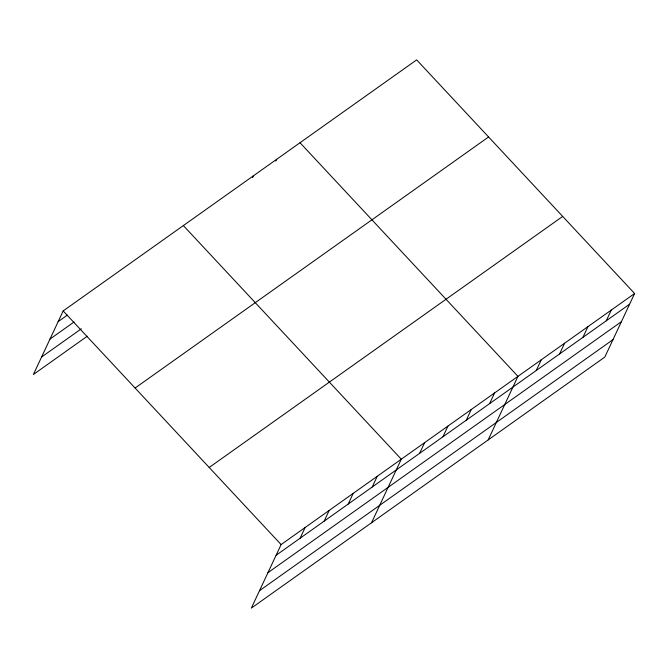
<?xml version="1.0" encoding="UTF-8"?>
<svg xmlns="http://www.w3.org/2000/svg" width="668" height="668" viewBox="0 0 668 668"><rect width="100%" height="100%" fill="white"/><g stroke="black" fill="none" stroke-linecap="round" stroke-linejoin="round"><path stroke-width="1" d="M634.6 293.511L281.111 544.562L251.335 608.122L604.824 357.071L634.6 293.511L416.665 59.878L63.176 310.929L33.4 374.489L87.274 336.221M252.512 177.646L253.356 175.859M275.842 161.08L276.686 159.293M300.124 538.208L305.142 527.495M324.164 521.132L329.182 510.419M348.203 504.064L353.222 493.351M372.243 486.989L377.261 476.276M371.525 522.768L401.293 459.208L183.358 225.567M419.604 453.347L424.623 442.642M442.942 436.78L447.952 426.067M466.272 420.214L471.291 409.501M489.602 403.639L494.621 392.934M488.174 439.92L517.95 376.36L300.015 142.727M536.262 370.506L541.28 359.793M559.592 353.931L564.61 343.218M582.922 337.365L587.94 326.652M606.252 320.799L611.27 310.086M58.158 321.642L67.276 315.162M49.983 339.077L74.023 322.009M41.566 357.046L81.354 328.79M135.095 388.024L488.584 136.973M209.193 467.466L562.681 216.415M276.093 555.275L629.582 304.224M267.918 572.718L621.415 321.667M259.501 590.687L612.999 339.636M63.176 310.929L281.111 544.562"/></g></svg>
